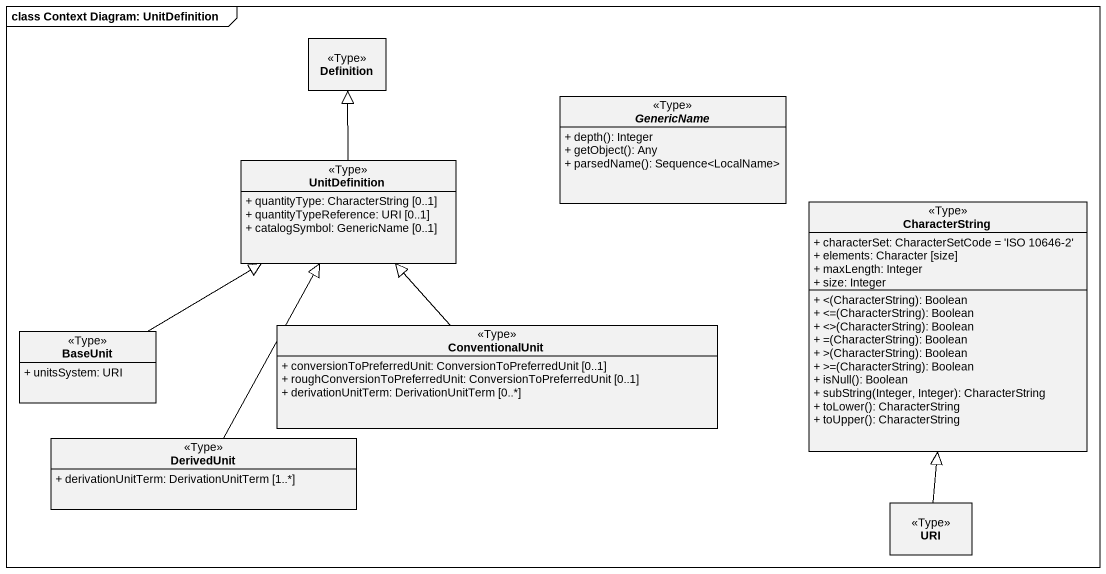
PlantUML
@startuml
mainframe class Context Diagram: UnitDefinition
hide circle
hide empty members
skinparam classAttributeIconSize 0
class Definition <<Type>>
abstract class GenericName <<Type>> {
  + depth(): Integer
  + getObject(): Any
  + parsedName(): Sequence<LocalName>
}
class UnitDefinition <<Type>> {
  + quantityType: CharacterString [0..1]
  + quantityTypeReference: URI [0..1]
  + catalogSymbol: GenericName [0..1]
}
class CharacterString <<Type>> {
  + characterSet: CharacterSetCode = 'ISO 10646-2'
  + elements: Character [size]
  + maxLength: Integer
  + size: Integer
  + <(CharacterString): Boolean
  + <=(CharacterString): Boolean
  + <>(CharacterString): Boolean
  + =(CharacterString): Boolean
  + >(CharacterString): Boolean
  + >=(CharacterString): Boolean
  + isNull(): Boolean
  + subString(Integer, Integer): CharacterString
  + toLower(): CharacterString
  + toUpper(): CharacterString
}
class BaseUnit <<Type>> {
  + unitsSystem: URI
}
class ConventionalUnit <<Type>> {
  + conversionToPreferredUnit: ConversionToPreferredUnit [0..1]
  + roughConversionToPreferredUnit: ConversionToPreferredUnit [0..1]
  + derivationUnitTerm: DerivationUnitTerm [0..*]
}
class DerivedUnit <<Type>> {
  + derivationUnitTerm: DerivationUnitTerm [1..*]
}
class URI <<Type>>
UnitDefinition -up-|> Definition
BaseUnit -right-|> UnitDefinition
ConventionalUnit -up-|> UnitDefinition
DerivedUnit -up-|> UnitDefinition
URI -up-|> CharacterString
@enduml
